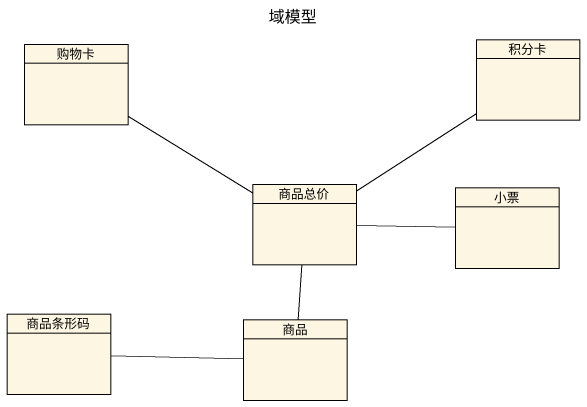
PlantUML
@startuml
title 域模型
hide circle
hide empty members
class 购物卡
class 积分卡
class 商品总价
class 小票
class 商品条形码
class 商品
购物卡 -- 商品总价
积分卡 -- 商品总价
商品总价 -right- 小票
商品总价 -- 商品
商品 -left- 商品条形码
@enduml
